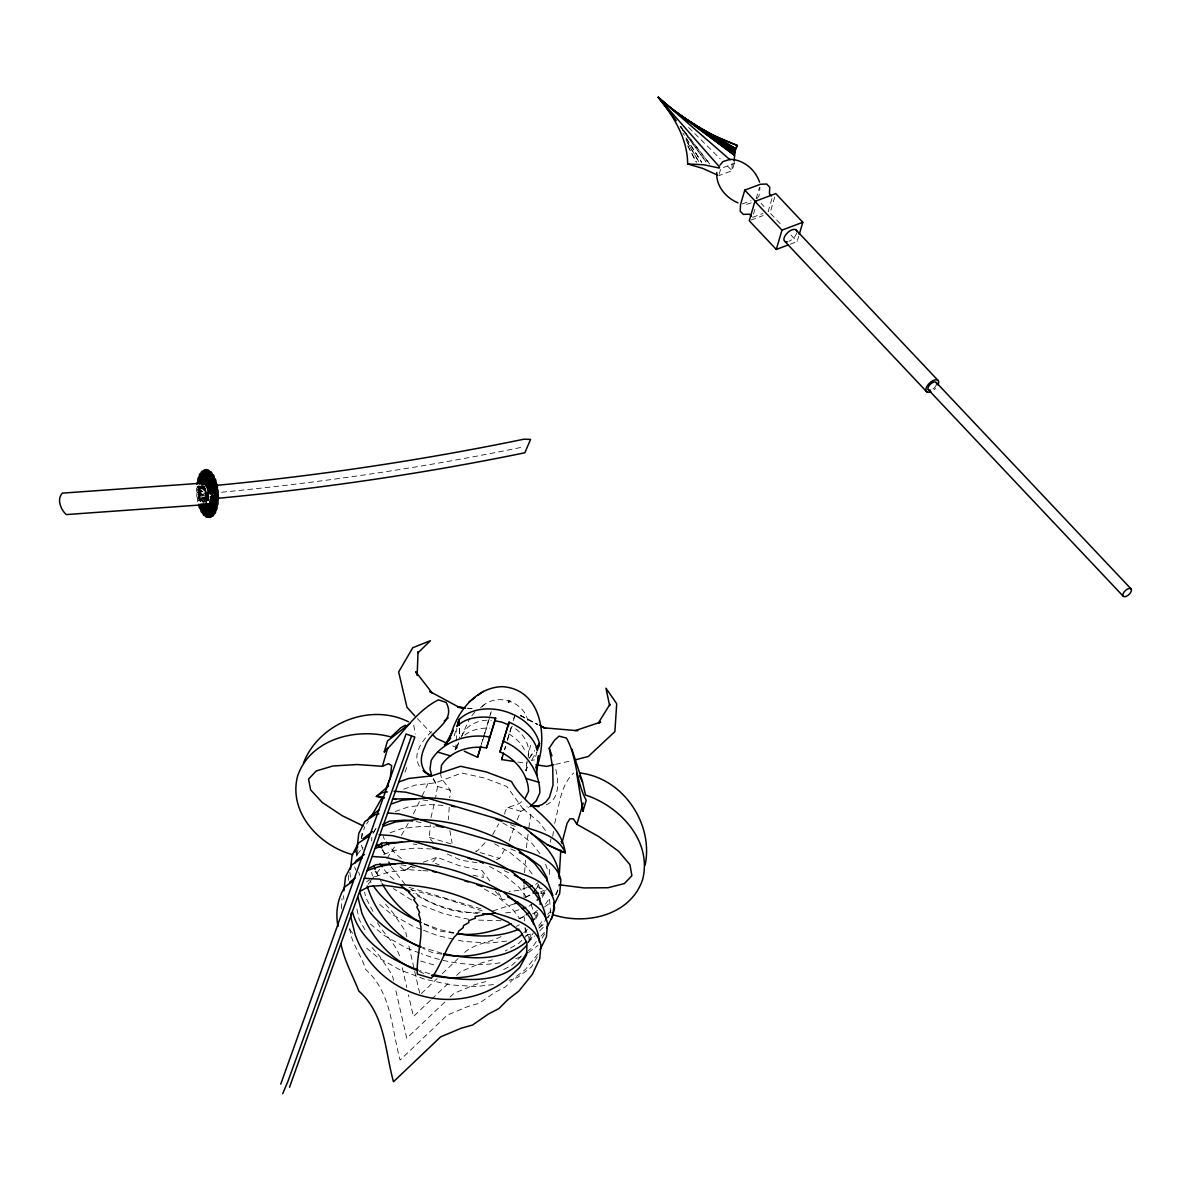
<?xml version="1.0" encoding="UTF-8"?>
<svg xmlns="http://www.w3.org/2000/svg" width="1191" height="1191" viewBox="0 0 1191 1191"><rect width="100%" height="100%" fill="white"/><g stroke="black" fill="none" stroke-linecap="round" stroke-linejoin="round"><path stroke-width="0.75" stroke-dasharray="5 3.75" d="M206.43 502.379L206.445 493.595L208.083 493.908M208.008 500.503L208.023 493.476L208.321 500.622M199.567 494.25C198.078 496.662 201.383 496.721 199.686 494.265C192.823 497.525 206.237 495.813 208.321 494.146L208.276 493C205.507 487.461 196.843 494.161 197.542 489.173C200.058 486.821 201.1 492.493 197.974 491.228M732.018 163.703L732.108 170.7L718.709 175.717M206.713 502.483L206.445 493.595L205.373 502.408M526.437 770.964L527.077 761.57L525.633 770.607L528.328 765.962M449.23 807.185L448.426 819.631M455.796 749.749L456.138 742.603M456.213 740.802L456.808 728.282M341.445 908.733L341.966 898.669M348.442 880.283L348.71 875.251M361.647 838.494L361.99 831.78M524.606 872.646L525.469 860.23M549.319 874.432L549.766 866.467M371.622 840.891L371.875 837.333M433.375 843.079L429.341 837.422L430.353 824.887M535.846 889.26L537.707 886.759L538.004 884.005M207.16 500.503L208.023 493.327L207.442 500.801L206.445 493.744L207.234 500.801M526.407 847.679L528.194 833.209M440.715 772.617C439.702 783.038 454.783 787.325 449.409 797.776M197.885 488.995L198.346 490.29L206.683 494.265L208.321 494.146L208.336 493.044M528.864 827.79L531.246 811.354M552.713 836.32L553.428 831.422M205.864 500.92L206.46 493.446M528.149 755.615C530.591 743.422 522.09 732.003 511.802 726.406M433.092 779.048L437.544 786.417L435.668 797.285M530.501 745.253L528.119 757.699M550.406 842.171L550.912 839.089M554.664 823.368C559.234 806.396 560.098 785.673 573.69 772.989M430.934 817.711L434.253 803.999M204.152 501.828L206.475 493.327L204.346 502.17M205.73 501.709L208.053 493.208L205.924 502.051M490.484 714.362L491.258 711.667M513.381 720.659L514.557 716.625M208.47 499.237L206.817 493.253L208.559 496.498M357.985 849.63L356.109 856.016L362.913 847.218M361.32 838.241L364.699 826.703M454.262 735.889L456.659 727.716M489.307 718.396L486.107 729.264M504.389 749.973L505.386 746.593M537.067 751.729L534.685 759.888L531.275 760.394M719.126 174.273L720.838 168.467L734.237 163.45L734.162 160.517M734.237 163.45L732.108 170.7L725.513 164.15M756.166 198.748L759.471 187.478M753.501 214.142L755.392 207.696M556.316 894.679L559.219 884.779M771.962 198.614L768.18 211.507L770.8 210.524M774.76 196.991L770.086 212.936L782.383 225.977M790.199 244.229L797.151 241.624L798.699 236.339M481.328 744.33L483.04 738.539M510.165 731.527L511.46 727.18M483.501 737.006L484.856 732.435M484.737 733.85L488.325 720.927M484.275 735.368L481.64 744.137M507.56 739.269L508.929 734.698M507.44 740.638L511.564 725.929M504.88 749.139L505.713 746.4M489.724 716.312L490.781 712.888M513.797 718.575L514.84 715.151M460.962 737.646L469.701 718.456M509.182 841.084L513.961 827.805M405.014 772.096L406.756 767.525M517.147 819.81L520.869 811.294L528.476 807.528M456.525 748.067L459.443 741.368L454.694 749.541M461.974 735.859C466.44 724.322 479.705 719.334 491.317 720.287M422.21 795.945L429.192 780.879M521.554 801.588C516.447 807.483 505.118 803.999 504.701 814.287M413.396 813.929L419.813 800.843M202.098 501.962L206.519 493.223L208.395 493.134L208.142 494.027L204.658 487.521M202.187 504.776L208.097 493.104L203.974 501.709M208.485 493.372L208.41 497.153L206.564 494.131L206.877 493.357L208.529 498.255M492.687 834.608L498.731 823.844M496.468 859.679L499.684 858.413L505.728 847.382M542.307 897.314L546.58 889.498M535.667 919.05L539.076 912.797M528.164 942.349L533.285 932.985M408.171 823.368L401.188 835.799M373.081 833.387L376.401 827.566M541.979 895.736L545.299 889.915M535.325 917.472L538.66 911.651M528.685 939.208L532.005 933.387M555.468 894.664L558.787 888.843M547.994 917.844L549.646 914.941M542.173 938.136L545.508 932.315M537.201 956.954L531.38 967.137L517.698 977.349L509.093 980.357M531.915 759.784L536.412 752.057M202.396 501.828L206.519 493.223L198.569 495.396L197.989 494.369M373.319 832.494L376.267 828.073M386.881 858.503L394.965 846.295M366.545 823.993L368.376 821.284M545.463 904.163L549.617 898.044M538.808 925.898L542.977 919.78M536.322 941.515L532.169 947.634L528.134 950.746M529.221 758.25L534.342 750.911M529.355 758.027L534.417 750.792M199.329 488.861L199.552 491.109M200.713 501.709C202.515 498.761 196.738 499.014 198.763 501.783M368.049 884.362L370.193 881.593M371.25 880.209L379.795 869.177M528.938 940.95L533.389 935.263M538.957 928.161L544.525 921.06M545.642 919.631L551.21 912.529M471.889 715.702L475.179 711.563M454.888 749.883L457.15 747.055M757.059 198.465L759.009 196.113L759.992 187.478M547.666 914.39L551.195 910.356M541.027 936.126L544.54 932.091M537.9 953.827L525.529 969.37L514.78 977.677L505.55 986.833L494.905 992.386L479.169 1003.313L467.959 1006.44L447.31 1015.104L400.116 1060.02C391.407 1028.339 391.824 992.713 365.518 969.37C361.632 955.018 351.077 943.466 349.797 928.414M489.829 880.983L482.251 870.755L459.16 865.649L437.037 857.252L432.467 862.284L439.107 864.8M485.079 842.707L477.487 850.791L475.641 851.237L499.684 858.413M431.693 731.587C422.522 740.058 411.267 754.707 419.976 767.093M198.793 499.639L199.329 500.384L206.579 493.148L206.802 494.235L199.344 500.369L199.239 501.679A3.186 1.34 85.8 0 1 200.356 497.466A3.186 1.34 85.8 0 1 201.785 501.992M200.922 500.25L208.142 493.029L208.38 494.116L200.922 500.25L199.344 500.369M528.015 942.498L534.491 936.052M539.672 930.9L544.838 925.735M528.06 934.206L518.844 943.361L505.341 950.894M521.42 955.941L512.204 965.097L501.545 970.65M421.361 993.562L437.097 978.585M442.337 973.598L458.073 958.636M464.624 952.398C474.986 943.317 490.29 942.557 501.962 936.111M430.457 1000.336L413.411 1016.548L408.439 994.842M431.767 999.085L450.109 981.622M456.674 975.384L460.604 971.633L481.253 962.968L492.464 959.842M444.779 1002.107L406.756 1038.284L395.591 989.438M450.019 997.12L453.95 993.368L474.599 984.704L485.809 981.578M523.698 932.761L527.658 929.054M207.978 500.488L206.906 493.491L208.261 500.235M534.714 912.47L537.394 910.386M366.545 881.935L369.24 879.911M535.637 884.511L538.153 882.635M528.998 906.247L533.047 903.225M544.466 907.036L551.314 901.929M539.195 927.759L544.659 923.665M528.447 952.547L538.019 945.401M482.236 706.337C496.826 692.76 523.281 701.127 527.792 720.436M480.524 707.588L486.628 703.077M525.35 897.508L531.409 893.95M520.229 918.35L524.769 915.685M464.847 735.026C471.978 729.398 481.015 727.909 489.858 728.043M199.775 496.498L198.197 496.617M200.371 499.52L200.341 501.664M516.358 926.375L519.41 924.797M399.968 866.825L404.077 870.219L411.133 866.586M403.57 789.201L415.331 785.077L435.683 782.8L461.676 773.004L484.767 778.11L506.89 786.507L523.043 808.883L527.271 806.694M546.267 804.803C560.217 799.027 558.594 780.656 555.587 768.582M508.631 702.496L508.661 701.469L508.229 702.437M742.261 203.959L750.94 200.713M752.548 217.358L762.969 213.457M750.97 220.112L763.133 215.541M423.222 862.224L437.037 857.252M395.233 811.518L408.692 806.813L429.043 804.535L446.327 805.652M390.276 832.673L402.052 828.549L422.388 826.271L434.492 827.06M383.636 854.409L395.397 850.285L415.748 848.007L431.306 849.019M375.299 876.725L388.757 872.02L409.094 869.743L421.212 870.532M527.241 887.444L518.829 890.377L509.153 891.463M525.35 897.017L532.005 894.694M540.774 891.627L544.287 890.406M492.88 910.981L514.75 903.716M518.904 909.775L512.175 912.112L505.401 912.887M518.695 918.752L523.861 916.951M532.466 913.944L537.632 912.142M525.827 935.679L530.992 933.878M515.733 958.621L522.626 956.209M751.268 202.887L746.98 204.256L743.392 203.706M404.077 870.219L412.949 867.733M555.601 764.339L571.68 760.647M208.023 493.625L206.445 493.744M495.292 891.3L502.438 899.592L505.967 899.19M501.083 920.732L475.894 920.033M506.77 941.084L489.144 943.064L463.835 941.426L455.17 939.505M500.116 962.819C473.676 967.047 446.134 963.132 421.227 953.634M493.476 984.555L475.849 986.535L450.54 984.897L426.274 979.523M508.497 702.511C514.765 700.397 502.885 698.804 508.87 702.675M204.197 486.568L200.654 486.911L199.597 490.469L202.902 495.888L206.787 499.342M480.226 912.023C456.466 915.283 433.643 905.309 413.56 893.458M197.557 486.94L199.135 486.821A3.186 1.34 85.8 0 0 198.376 491.57A3.186 1.34 85.8 0 0 200.654 491.809A3.186 1.34 85.8 0 0 199.478 486.851M198.555 488.116L200.118 487.997M197.78 492.33L199.359 492.211M198.182 493.268L199.746 493.148M206.475 493.893L208.514 493.67M202.217 486.017L206.564 494.131L208.47 493.952M198.569 495.396L208.217 493L208.321 494.146L199.939 490.186M197.721 501.843A3.186 1.34 85.8 0 1 198.599 497.6L200.177 497.481M198.406 498.657L199.984 498.538M540.104 893.086L547.16 893.161M422.939 870.636L428.12 870.978M478.008 913.512C454.471 911.189 429.162 905.8 411.252 889.364M472.053 708.719L466.738 708.228L470.222 708.69M468.346 708.228L471.889 708.645M517.847 762.032L526.854 763.386M453.771 933.193L439.181 930.99L422.433 923.293M441.653 954.095L432.541 952.726L422.492 948.11M477.025 862.731L460.917 860.185L446.03 853.471M422.835 799.92L430.085 801.111M416.195 821.656L423.43 822.847M413.173 843.987L416.79 844.583M401.084 864.83L408.334 866.021M472.976 875.191L483.382 877.484L482.251 870.755M468.748 919.303L444.481 913.944L419.56 904.475M453.831 932.717L439.613 929.576L422.597 923.114M453.429 939.118L437.826 935.679L422.879 929.992M441.846 953.276L422.76 947.44M429.743 973.806L419.783 970.576M410.151 866.319L415.51 867.539M410.657 889.677L447.593 899.443L482.236 910.921M437.544 786.417L450.451 790.273M507.962 807.438L520.869 811.294M429.341 837.422L453.384 844.598M409.049 887.34L482.772 909.358M420.617 961.003L435.846 965.544M198.361 490.305L206.698 493.119L206.683 494.265L206.639 493.119M510.537 824.619L517.43 827.194M421.227 929.367L412.92 926.211L390.797 913.691L378.44 903.493M419.56 952.994L406.265 947.947L384.142 935.426L367.677 921.819M424.547 979.151L399.625 969.682L377.502 957.162L365.161 946.964M510.79 848.93L515.867 851.178M504.15 870.666L509.227 872.914M452.744 745.923L459.369 748.96M419.202 971.38L424.219 973.687M537.707 886.759L545.835 890.794M520.259 715.583L537.826 724.381M520.214 715.612L537.603 724.56M520.348 715.27L537.632 724.47M502.781 822.921L516.388 830.618L532.228 843.704L540.982 855.034M494.622 843.794L509.748 852.354L525.588 865.44L533.24 875.355M489.501 866.393L503.093 874.09L518.934 887.176L526.601 897.091M484.365 888.977L496.453 895.826L512.294 908.912L519.961 918.827M411.654 900.009L393.328 888.56M508.959 733.924C515.554 738.301 522.209 743.512 524.918 751.253M523.043 808.883L538.868 821.969L546.535 831.884M401.441 858.577L395.293 853.5L389.814 846.414M393.923 879.598L388.638 875.236L383.174 868.15M201.636 486.613L205.656 490.469M200.058 486.732L206.758 493.163L206.624 494.22L198.718 485.437M688.606 127.467L720.242 158.909M417.297 718.53L431.157 733.046M761.064 203.378L764.071 206.564M791.003 235.103L797.151 241.624M201.413 486.583L208.202 494.101M391.214 866.825L405.535 884.898M385.452 904.163L393.104 912.931L405.58 931.481L406.816 936.915M372.158 947.634L379.81 956.403L392.286 974.953L393.536 980.387M381.909 849.868L385.169 854.081M375.12 871.425L379.601 877.216M349.588 929.382L352.938 933.729M685.912 137.858L701.707 162.318L682.905 133.05M201.413 484.171L205.016 490.23M685.942 139.913L698.983 162.065L686.76 141.193M433.316 778.646L435.683 782.8M498.478 892.669L502.438 899.592M364.997 929.873L359.131 919.392L356.437 906.679M687.951 146.106L696.318 162.184M687.832 145.778L696.288 162.11M382.594 849.511L384.946 854.23M375.954 871.246L381.433 882.263M372.947 911.368L365.771 897.657L364.625 892.208M377.502 922.668C383.725 934.488 396.186 943.51 399.759 956.835M203.601 484.663L205.567 489.888M545.538 864.219L548.485 872.14M538.302 884.362L541.831 893.875M531.067 904.52L535.191 915.611M525.008 927.834L528.551 937.347M383.249 836.38L384.351 839.327M361.305 845.193L363.091 850.017M369.88 879.628L371.056 882.799M354.65 866.929L355.856 870.145M358.625 872.095L359.742 875.296M204.301 487.491L206.505 494.027M413.679 725.215L415.436 733.984M408.885 945.967L414.26 969.474M414.676 971.29L419.634 992.996M402.245 967.702L406.786 987.592M371.652 872.288L372.426 875.921M449.87 830.455L452.089 843.213M356.466 850.508L357.226 855.838M349.826 872.244L350.571 877.573M343.425 895.751L343.931 899.309M356.183 852.548L356.511 856.15M549.587 899.354L550.629 914.107M524.412 917.457L524.65 920.926M525.142 927.863L525.737 936.543M459.369 728.386L459.681 737.214M459.354 728.52L459.666 737.482M524.025 884.824L524.04 899.458M796.675 233.019A8.069 4.005 -43.3 0 1 788.889 241.297M935.724 388.221A8.069 4.005 -43.3 0 1 934.176 389.651M936.215 385.199A5.374 2.665 -43.3 0 1 931.541 389.799M198.599 497.6A3.186 1.34 85.8 0 1 200.267 501.307M201.175 485.392A3.186 1.34 85.8 0 1 200.296 487.938A3.186 1.34 85.8 0 1 198.823 486.657M199.388 487A3.186 1.34 85.8 0 1 197.244 486.777M520.616 447.488A2580.093 1559.853 16.4 0 1 220.722 492.315M709.762 164.105L680.671 126.365L709.776 164.09M706.025 161.872L680.15 126.574L706.025 161.842M196.709 488.057A3.186 1.34 85.8 0 0 197.825 493.223A3.186 1.34 85.8 0 0 199.061 489.01A3.186 1.34 85.8 0 0 196.709 488.057M198.525 493.327A3.186 1.34 85.8 0 0 199.626 498.508A3.186 1.34 85.8 0 0 200.862 494.295A3.186 1.34 85.8 0 0 198.525 493.327M196.947 493.446A3.186 1.34 85.8 0 0 198.048 498.627A3.186 1.34 85.8 0 0 199.284 494.399A3.186 1.34 85.8 0 0 196.947 493.446"/><path stroke-width="1.5" d="M208.008 512.8L206.296 512.934L206.43 504.135M206.936 486.762L206.951 474.48L208.529 474.36M208.008 505.773L208.008 511.043L208.187 505.847M208.514 484.901L208.529 476.117M734.162 160.517L735.145 150.662L737.169 145.406C708.05 134.762 681.312 118.013 658.281 97.334L676.19 120.559M206.624 486.643L206.951 474.48M206.296 512.934L206.519 515.182L206.653 504.225M208.246 484.782L208.485 476.087M533.523 924.454C533.404 910.802 518.755 902.257 507.649 896.897M540.119 904.416C541.443 889.93 525.767 880.7 514.304 875.162M546.818 880.983L546.892 877.335L540.58 866.363L528.149 857.029L519.246 852.682M559.189 876.576L560.797 850.061M537.141 769.877L538.526 755.69L536.575 767.987M417.163 675.55L418.041 651.775L417.639 653.174L430.413 640.698L412.771 647.71L398.643 671.947L406.965 707.26L414.781 715.88M539.463 942.304C537.9 920.598 519.827 904.579 503.495 892.193M546.103 920.569C544.54 898.863 526.482 882.844 510.15 870.457M559.308 878.779C559.16 856.344 539.97 839.625 523.445 826.986M524.025 883.007L524.219 879.553M210.152 496.93L215.124 503.54L214.812 501.515L216.241 501.828M351.166 913.214L350.869 917.189L355.231 934.89C377.398 996.286 454.158 1019.288 506.354 980.014L519.618 967.583L526.645 954.72L526.958 942.543L520.556 931.511L508.215 922.236L490.856 914.137M426.021 773.078C438.601 779.584 424.517 773.167 423.698 769.416C419.574 762.359 421.45 753.665 424.904 746.757C429.891 730.113 456.987 722.133 446.089 702.392L438.437 699.861C415.57 711.265 402.201 734.698 384.276 751.938L387.507 740.906L409.942 723.518M343.857 890.942L345.494 876.904L351.702 864.919L362.213 857.952M350.496 869.207L352.134 855.168L358.342 843.183L368.868 836.216M357.151 847.471L358.774 833.432L364.982 821.448L375.507 814.48L378.961 813.915M205.849 511.267L203.914 511.371L204.003 513.455L205.15 504.21M207.576 488.563L209.259 473.839L207.249 488.221M206.073 509.465L206.728 504.091M209.586 484.856L210.465 477.68L209.348 484.603M645.135 865.098C653.74 823.443 622.759 777.902 579.883 772.989M204.286 511.386L205.343 504.403M206.117 509.525L206.653 506.026M561.854 843.422L567.11 823.204L569.938 818.842L573.452 818.872L576.92 824.366L598.969 836.707L618.635 851.327L629.935 864.666L631.9 875.683L624.382 883.573L607.976 887.742L583.962 887.92L559.219 884.779M536.62 767.793C548.068 737.735 541.965 689.336 502.468 686.656C477.695 687.147 459.428 708.853 452.133 730.917C450.585 736.053 448.977 741.412 444.422 744.732M201.339 484.395C200.222 475.581 195.711 482.415 201.19 481.03L202.991 484.052M210.301 499.744C216.673 510.999 212.177 507.128 215.348 506.13M216.181 507.589L216.196 506.488M464.326 751.238L477.576 757.312L480.822 746.028M514.244 761.481L501.634 759.575L503.51 753.01M203.229 505.237C202.515 514.318 200.222 508.14 203.825 503.778M207.829 490.662L211.09 478.737L212.653 478.633M204.807 505.118L203.869 508.527L205.403 503.674M209.408 490.543L212.192 480.33L210.613 485.109M354.933 852.086L357.776 846.756M363.091 825.914L342.219 815.731L322.166 802.406L310.628 789.886L308.558 779.137L316.166 770.979L332.825 765.992L357.226 764.533L382.4 766.289L387.715 748.156L384.276 751.938M458.088 722.818L459.056 719.558C482.549 697.316 531.781 712.144 539.463 743.571L538.511 746.831M440.715 772.617L441.489 765.322C450.57 750.955 470.266 745.104 486.538 747.888L495.664 718.143C482.563 715.97 466.723 716.416 456.897 726.495L459.056 719.558L459.235 724.857M495.664 718.143L486.538 747.888M525.395 797.896L528.536 791.315C528.313 774.269 515.227 758.533 499.937 751.893L509.063 722.148C521.316 727.567 534.387 736.634 537.305 750.509L539.463 743.571L536.426 747.903M509.063 722.148L502.349 744.286M771.44 195.934L769.431 193.805L769.743 187.225L766.736 184.039L760.409 184.248L744.777 190.113L740.519 204.614L740.221 211.194L743.229 214.38L749.541 214.172L751.551 216.3M799.206 234.582L802.808 222.285L775.758 193.597L754.9 201.413L749.243 220.752L776.294 249.44L788.457 244.87M576.92 824.366L583.173 803.032M551.314 919.288L554.544 908.271L553.904 902.927M576.682 773.301L582.98 811.265L586.21 800.248C575.521 780.686 577.203 757.387 566.484 738.092L559.1 736.127L554.515 740.266L549.245 748.097L552.743 767.733L553.026 785.018L549.453 797.241L545.999 801.811L541.92 804.714L537.364 806.143L532.273 806.009L538.928 806.605M776.294 249.44L781.966 230.101L802.808 222.285M480.822 746.876L477.576 757.312M208.008 488.459L211.09 478.737M499.937 751.893L501.873 745.804M502.438 757.163L501.634 759.575M280.748 1084.123L406.071 733.969L414.855 737.08L289.517 1087.219M200.386 479.318A3.186 1.34 85.8 0 1 199.15 483.531A3.186 1.34 85.8 0 1 198.034 478.365A3.186 1.34 85.8 0 1 200.386 479.318L200.624 481.298M203.199 484.231L200.416 475.7L200.505 477.77L202.559 477.591L205.18 484.543M201.845 475.671A3.186 1.34 85.8 0 1 200.609 479.884A3.186 1.34 85.8 0 1 199.493 474.718A3.186 1.34 85.8 0 1 201.845 475.671L201.874 477.278M201.607 504.374L201.815 506.547M212.534 476.772A3.186 1.34 85.8 0 1 211.298 480.985A3.186 1.34 85.8 0 1 210.197 475.819A3.186 1.34 85.8 0 1 212.534 476.772L212.564 478.38M209.631 501.515C212.757 516.075 215.318 512.532 209.78 502.721M217.417 498.091L217.343 496.305M734.564 150.974L737.169 145.406L710.953 134.419M282.699 1093.666L288.148 1080.803A2271.669 87.613 -70.5 0 0 411.342 736.544M448.933 739.805L453.146 730.202L446.342 742.752M385.914 789.157L390.291 777.589L391.645 765.605L388.504 763.654L382.4 766.289M303.482 763.074C318.771 723.279 370.014 702.467 408.468 721.806M553.443 906.098L559.681 893.414L560.887 879.941C555.84 859.262 532.719 853.232 514.988 847.813L410.746 816.892L399.253 813.929L387.388 812.977M546.803 927.834L553.026 915.15L554.232 901.676C549.185 880.998 526.08 874.983 508.349 869.549L404.106 838.628L392.613 835.665L379.125 834.757M540.163 949.569L546.386 936.885L547.592 923.412C542.545 902.733 519.44 896.719 501.694 891.285L397.452 860.364L385.958 857.401L372.47 856.493M208.336 491.258C213.755 474.747 216.509 481.506 208.306 490.156M209.914 491.139L213.606 483.844M526.452 945.475L526.273 945.848C502.781 971.439 465.264 983.349 431.365 975.295M382.505 796.824L371.011 817.026M367.9 819.914L369.567 817.011L379.14 809.865M354.605 863.386L356.273 860.483L364.476 854.349M527.018 952.219C509.942 985.21 464.118 982.084 433.152 974.566M209.884 490.037L213.457 483.918M598.403 722.892L610.03 704.179L609.628 705.563L605.951 688.19L616.7 703.687L614.898 731.602L588.309 756.493L575.253 759.828M536.397 747.963L539.463 743.571M534.908 890.511L533.047 893.012L538.347 893.071M214.931 482.772L214.961 480.851M216.271 487.566L216.181 485.481M205.492 511.252L205.462 513.172M210.613 515.093L210.167 513.053L208.589 513.142L207.621 504.314M445.404 744.494L450.689 737.854L448.694 740.281M720.004 165.117L722.937 161.589L730.083 159.326C743.541 159.624 755.198 169.584 759.545 182.059M209.214 491.838C216.018 480.42 217.447 488.786 209.065 491.109M209.586 492.91L213.204 489.307M530.01 806.679L536.292 800.754L539.821 792.908C540.208 770.443 523.415 749.333 503.093 741.115M529.027 912.276L526.288 914.807M522.387 934.012L519.633 936.543C497.644 951.401 469.939 960.08 443.469 954.378M384.008 797.881L376.386 796.466L388.549 786.06M210.643 490.99L214.365 487.923M444.213 720.957L448.203 717.935M362.913 838.747L372.485 831.601M349.633 882.218L355.097 878.124M537.096 900.202L539.791 898.193M531.796 920.941L534.506 918.916M526.511 941.664C504.046 961.137 470.996 959.946 443.633 953.678M468.733 702.214L475.313 697.331M477.933 695.395L483.352 691.375M530.978 833.179L547.22 844.627L565.249 852.86C561.289 820.867 525.484 808.138 511.475 781.475L486.553 772.021L460.56 766.275L431.723 775.877L430.025 769.029L431.142 760.454C442.561 741.189 468.405 732.912 489.695 737.11M376.386 796.466L382.147 792.744L387.343 791.896M352.759 881.4L345.048 886.655C337.5 898.297 335.267 912.857 338.036 926.36M340.924 943.719C344.273 960.601 352.581 975.161 358.863 991.106C385.184 1014.449 384.767 1050.075 393.477 1081.756L440.67 1036.84L461.304 1028.175L472.529 1025.049L488.265 1014.122L498.91 1008.569L508.125 999.413L518.874 991.106L532.437 974.223L539.746 958.621L540.952 945.148C535.905 924.469 512.785 918.455 495.054 913.021L486.732 914.45L483.084 913.646L483.71 914.837L475.075 916.504L475.417 918.172L468.852 920.628L468.852 922.549L463.507 925.556L463.21 927.61L458.699 931.079L458.178 933.193L454.262 937.064C444.943 949.733 440.968 965.722 431.321 978.287L417.356 974.119C416.284 958.338 421.703 942.796 420.944 927.119L419.827 921.745L420.557 919.69L418.711 914.331L419.604 912.44L416.82 907.006L417.877 905.398L413.768 899.756L414.989 898.565L408.707 892.446L409.898 891.791L406.414 890.466L400.265 884.719L379.319 879.137L364.208 878.273M514.75 903.716L517.787 901.929M511.133 923.665C494.578 931.362 475.76 936.334 457.404 933.744M405.431 725.185L400.712 727.85L390.99 736.976C356.183 727.403 310.181 738.837 297.556 776.204C288.177 812.56 319.367 845.699 352.64 854.691M207.874 512.815L207.844 514.959M212.549 514.125L212.861 512.621M598.835 723.071L600.696 722.074L575.104 730.693M382.921 824.47L389.383 821.18L404.612 820.152L412.562 821.061M376.267 846.206L382.728 842.915L402.305 842.201M368.034 868.775L376.088 864.651L395.65 863.937M359.801 891.33L369.448 886.387L384.678 885.36L403.496 888.054M398.643 782.011L408.826 778.452L431.723 775.877M391.839 803.791L402.171 800.188L428.7 797.851M383.472 826.137L395.531 821.924L418.443 819.348M375.105 848.468L388.891 843.66L411.788 841.084M366.739 870.815C411.282 853.113 461.9 868.581 501.694 891.285M528.923 886.863L532.288 885.687M522.268 908.599L525.633 907.423M518.993 929.159C499.669 937.406 477.725 937.287 457.374 933.506M209.973 493.357L216.375 491.883M214.767 492.33L209.929 493.699L214.931 496.171M553.815 764.756L546.669 766.394L535.861 764.756M392.524 798.997L415.585 798.729M209.899 492.672C217.328 487.953 217.998 495.084 209.839 492.776M216.613 485.347C319.798 475.522 422.448 460.128 523.966 439.196L530.576 439.419L524.829 452.774A2587.954 1564.602 16.4 0 1 210.36 499.014M209.229 476.058L210.673 475.894M200.609 504.91C200.713 509.346 198.287 502.23 202.187 504.776M212.4 509.688L213.963 509.569A3.186 1.34 85.8 0 1 212.698 513.753A3.186 1.34 85.8 0 1 211.581 508.587A3.186 1.34 85.8 0 1 213.933 509.54M204.748 482.95L62.334 493.134C56.453 499.52 60.949 509.703 66.249 514.572L208.663 504.389M394.027 791.241L405.893 792.194L417.401 795.156L521.643 826.078C537.379 831.467 558.4 835.591 565.249 852.86M730.083 159.832L658.281 97.334C673.734 116.182 687.609 138.841 687.654 163.971L703.777 164.775L719.394 168.065M426.854 797.776C460.098 798.953 493.178 808.853 521.643 826.078M420.2 819.512C453.458 820.688 486.524 830.589 514.988 847.813M413.56 841.248C446.804 842.424 479.884 852.324 508.349 869.549M400.265 884.719C433.524 885.896 466.589 895.796 495.054 913.021M483.189 913.839L491.838 914.405M577.829 730.723L543.915 727.82L540.759 726.197L545.806 728.386L539.419 725.185M464.966 708.064L457.701 706.992L464.788 707.826M378.902 797.196L384.351 797.702M464.937 708.139L459.637 707.588L429.787 691.45L432.11 692.909L415.689 671.754L416.731 673.615M494.518 720.704L501.902 722.118L508.87 724.991M552.43 914.494C585.466 925.735 630.798 915.641 642.708 879.271C652.221 840.935 619.96 806.233 585.51 795.052L582.593 782.159L571.859 749.065M455.066 806.783L451.523 805.994L452.431 806.188M432.497 871.41L435.906 872.154M435.951 825.676L443.097 827.283M432.884 848.215L438.243 849.421M687.654 163.971L702.705 168.393L717.354 175.017M547.22 844.627L562.748 852.086M437.499 752.027L450.704 755.972M525.633 778.348L538.853 782.293M467.884 858.101L471.383 859.158M464.728 880.893L468.227 881.95M495.858 819.155L501.917 821.388M480.062 861.822L483.457 862.924L480.047 861.674M560.961 841.665L562.569 842.186M211.596 495.277L214.931 496.409M211.685 495.962L215.02 497.079L211.685 495.501M393.447 798.536L395.918 799.459M476.817 884.66L481.983 886.595M420.899 922.474C402.484 914.241 384.589 902.718 373.245 885.642M421.063 946.8C395.248 936.945 367.781 919.869 359.697 891.851M418.16 969.95C390.41 960.035 360.679 942.17 352.462 912.008M420.795 922.578C404.538 913.899 391.229 899.786 382.222 883.841M447.786 743.646L436.189 738.331L432.407 734.371M420.81 947.336C394.906 936.588 375.388 912.44 367.17 886.03M417.52 970.62C391.541 960.929 372.351 938.285 361.87 913.155L357.94 897.21M702.72 130.042L709.568 133.734M738.003 202.872C725.915 197.78 715.91 186.183 716.774 172.487M404.478 888.322L409.019 890.883M702.869 129.521L735.696 148.696L696.08 125.531M701.35 129.253L690.572 122.673M377.279 844.97L381.745 847.828L381.462 843.168M689.395 121.303L735.145 150.662L682.83 116.867L734.713 152.835L676.399 112.237L734.4 155.202L670.161 107.413M689.247 121.824L676.28 112.639L658.281 97.334L719.602 167.068M516.79 848.721L534.625 863.46L546.952 879.405L552.922 895.483M423.058 770.607L425.247 772.661M210.881 496.677L214.901 500.533M210.643 498.076L214.663 501.947M658.281 97.334L666.201 105.195M795.856 229.744L937.779 380.137M936.349 382.579L1131.212 589.069A5.374 2.665 -43.3 0 1 1126.388 596.289A5.374 2.665 -43.3 0 1 1123.842 592.374A5.374 2.665 -43.3 0 1 1131.212 589.069M755.794 201.8L744.777 190.113M754.9 201.413L781.966 230.101M928.236 389.591L1123.083 596.081M784.854 241.431L926.792 391.839M211.73 496.811L215.109 500.577M386.539 842.171L388.728 845M379.884 863.907L382.073 866.735M211.745 500.071L214.44 504.612M199.612 481.149L201.413 484.171M210.167 500.19L213.77 506.235M211.001 498.002L214.484 504.493M201.19 481.03L202.917 484.275M388.861 862.105L390.44 865.247M579.466 775.788L582.593 782.159M549.245 748.097L551.969 755.794M211.358 502.602L213.323 507.828M200.981 477.71L203.601 484.663M211.209 501.411L213.412 507.932A3.186 1.34 85.8 0 1 213.665 507.53M202.559 477.591L204.778 484.112M374.242 866.051L375.105 869.564M206.222 483.486L204.703 476.891L206.013 483.665M210.316 503.674L211.819 510.269L210.509 503.495M204.644 483.606L202.753 475.358L204.45 483.784M208.738 503.793L210.628 512.041L208.931 503.614M582.235 806.233L582.98 811.265M536.694 769.475L536.263 766.423L537.141 775.133M207.725 486.479L206.564 475.894L207.264 484.767M209.199 504.21L209.973 511.252M206.147 486.583L204.569 471.978L205.701 484.886M209.408 504.165L210.018 511.252M207.844 504.269L208.589 513.142M459.056 719.558L459.235 724.932M787.311 241.758A8.069 4.005 -43.3 0 1 786.923 233.362A8.069 4.005 -43.3 0 1 796.839 231.635M930.826 391.705A8.069 4.005 -43.3 0 1 926.122 388.058A8.069 4.005 -43.3 0 1 934.816 379.929A8.069 4.005 -43.3 0 1 938.002 384.991M930.469 390.157A5.374 2.665 -43.3 0 1 928.236 387.313A5.374 2.665 -43.3 0 1 933.416 382.222A5.374 2.665 -43.3 0 1 936.543 384.172M201.964 479.199A3.186 1.34 85.8 0 1 201.696 482.891M196.887 484.395A3.186 1.34 85.8 0 1 197.929 481.789A3.186 1.34 85.8 0 1 199.433 483.874M201.443 504.463A3.186 1.34 85.8 0 1 200.386 508.721A3.186 1.34 85.8 0 1 198.957 504.21M201.785 508.557A3.186 1.34 85.8 0 1 201.115 507.872M203.021 504.344A3.186 1.34 85.8 0 1 203.125 506.77M203.214 512.294A3.186 1.34 85.8 0 1 202.619 511.237M202.976 506.428A3.186 1.34 85.8 0 1 204.971 509.971M213.755 512.726A3.186 1.34 85.8 0 1 213.085 515.986A3.186 1.34 85.8 0 1 211.447 514.825M211.507 510.403A3.186 1.34 85.8 0 1 212.474 509.882M215.124 483.903A3.186 1.34 85.8 0 1 217.313 485.824A3.186 1.34 85.8 0 1 216.003 489.635M215.497 509.435A3.186 1.34 85.8 0 1 215.243 513.113A3.186 1.34 85.8 0 1 213.591 512.949M208.916 516.537A3.186 1.34 85.8 0 1 207.279 516.373M207.681 510.775A3.186 1.34 85.8 0 1 208.976 512.115M206.356 515.301A3.186 1.34 85.8 0 1 205.314 515.197M204.778 509.718A3.186 1.34 85.8 0 1 205.403 509.153M205.76 509.182A3.186 1.34 85.8 0 1 206.698 510.492M216.479 504.433A3.186 1.34 85.8 0 1 216.926 508.914A3.186 1.34 85.8 0 1 215.05 509.301M217.432 499.878A3.186 1.34 85.8 0 1 217.953 504.016A3.186 1.34 85.8 0 1 216.33 505.192M211.641 514.72A3.186 1.34 85.8 0 1 210.762 517.281A3.186 1.34 85.8 0 1 209.288 516.001M209.646 511.192A3.186 1.34 85.8 0 1 210.331 511.043M211.76 475.7A3.186 1.34 85.8 0 1 213.472 475.06A3.186 1.34 85.8 0 1 214.216 479.08M217.477 494.295A3.186 1.34 85.8 0 1 218.444 497.719A3.186 1.34 85.8 0 1 217.402 500.339M205.388 475.492A3.186 1.34 85.8 0 1 203.706 477.025M202.946 472.098A3.186 1.34 85.8 0 1 204.137 471.026M203.572 477.189A3.186 1.34 85.8 0 1 201.83 479.511M201.071 474.599A3.186 1.34 85.8 0 1 201.919 473.467M216.226 488.786A3.186 1.34 85.8 0 1 218.057 490.692A3.186 1.34 85.8 0 1 217.506 494.756M213.77 479.124A3.186 1.34 85.8 0 1 215.69 479.899A3.186 1.34 85.8 0 1 215.631 484.32M209.884 472.231A3.186 1.34 85.8 0 1 211.536 472.41A3.186 1.34 85.8 0 1 212.117 476.177M209.184 476.206A3.186 1.34 85.8 0 1 208.157 476.087M209.735 472.127A3.186 1.34 85.8 0 0 207.398 471.174A3.186 1.34 85.8 0 0 205.105 470.936M206.892 475.968A3.186 1.34 85.8 0 1 206.207 476.102M202.053 473.78C202.366 477.963 203.721 471.785 202.053 473.78M206.505 472.857C206.817 477.025 208.157 470.847 206.505 472.857M208.246 513.812C208.514 517.936 209.944 511.907 208.246 513.812M210.881 477.383C211.164 481.492 212.594 475.462 210.881 477.383M210.405 512.651C210.658 516.76 212.132 510.731 210.405 512.651M215.05 496.811C215.318 500.935 216.777 494.89 215.05 496.811M214.365 495.248A3.186 1.34 85.8 0 0 215.467 500.414A3.186 1.34 85.8 0 0 216.717 496.2A3.186 1.34 85.8 0 0 214.365 495.248M211.968 479.794A3.186 1.34 85.8 0 0 213.085 484.96A3.186 1.34 85.8 0 0 214.32 480.747A3.186 1.34 85.8 0 0 211.968 479.794M200.892 507.485A3.186 1.34 85.8 0 0 201.994 512.651A3.186 1.34 85.8 0 0 203.229 508.438A3.186 1.34 85.8 0 0 200.892 507.485M209.705 511.088A3.186 1.34 85.8 0 0 210.822 516.254A3.186 1.34 85.8 0 0 212.058 512.041A3.186 1.34 85.8 0 0 209.705 511.088M207.547 512.249A3.186 1.34 85.8 0 0 208.663 517.415A3.186 1.34 85.8 0 0 209.899 513.202A3.186 1.34 85.8 0 0 207.547 512.249M214.127 489.858A3.186 1.34 85.8 0 0 215.243 495.024A3.186 1.34 85.8 0 0 216.479 490.811A3.186 1.34 85.8 0 0 214.127 489.858M213.323 484.588A3.186 1.34 85.8 0 0 214.425 489.754A3.186 1.34 85.8 0 0 215.66 485.541A3.186 1.34 85.8 0 0 213.323 484.588M208.097 472.916A3.186 1.34 85.8 0 0 209.199 478.082A3.186 1.34 85.8 0 0 210.435 473.869A3.186 1.34 85.8 0 0 208.097 472.916M205.254 512.011A3.186 1.34 85.8 0 0 206.371 517.177A3.186 1.34 85.8 0 0 207.606 512.964A3.186 1.34 85.8 0 0 205.254 512.011M202.991 510.388A3.186 1.34 85.8 0 0 204.093 515.554A3.186 1.34 85.8 0 0 205.328 511.341A3.186 1.34 85.8 0 0 202.991 510.388M213.993 500.399A3.186 1.34 85.8 0 0 215.095 505.565A3.186 1.34 85.8 0 0 216.33 501.351A3.186 1.34 85.8 0 0 213.993 500.399M213.04 504.939A3.186 1.34 85.8 0 0 214.157 510.105A3.186 1.34 85.8 0 0 215.392 505.892A3.186 1.34 85.8 0 0 213.04 504.939M205.82 471.294A3.186 1.34 85.8 0 0 206.921 476.46A3.186 1.34 85.8 0 0 208.157 472.246A3.186 1.34 85.8 0 0 205.82 471.294M203.527 471.055A3.186 1.34 85.8 0 0 204.629 476.221A3.186 1.34 85.8 0 0 205.864 472.008A3.186 1.34 85.8 0 0 203.527 471.055M201.368 472.217A3.186 1.34 85.8 0 0 202.47 477.397A3.186 1.34 85.8 0 0 203.721 473.184A3.186 1.34 85.8 0 0 201.368 472.217"/></g></svg>
